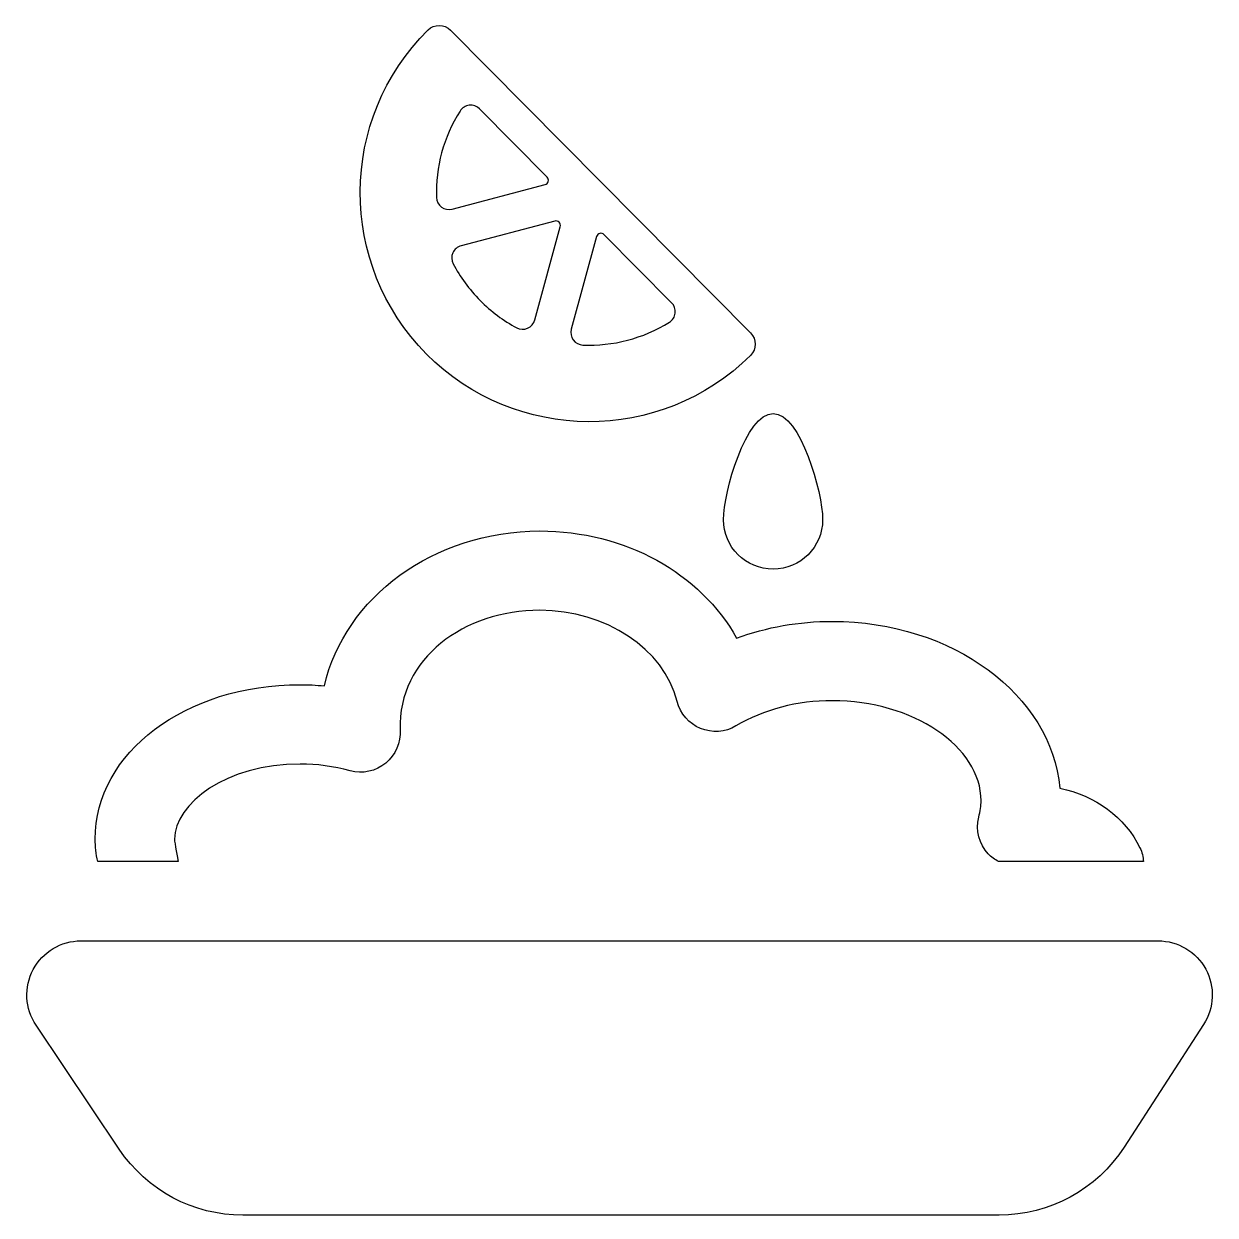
# Model space of a CAD drawing. Header units: centimetres. Extents: x -6.5 to 6.4, y -6.4 to 6.5.
import ezdxf

# ---------------------------------------------------------------- set-up
doc = ezdxf.new("R2010")
doc.units = ezdxf.units.CM
doc.header["$MEASUREMENT"] = 0
doc.layers.add('Layer 1', color=7, linetype='Continuous')

msp = doc.modelspace()

# ---------------------------------------------------------------- linework, layer by layer
at = {"layer": 'Layer 1'}
for points, knots in [([(1.41748, 2.86755), (1.4179, 2.86795), (1.4179, 2.86795), (1.41833, 2.86837), (1.41833, 2.86837), (1.4854, 2.93549), (1.48585, 3.04456), (1.41878, 3.1125), (1.41878, 3.1125), (1.41878, 3.1125), (-1.83004, 6.39109), (-1.83004, 6.39109), (-1.83004, 6.39109), (-1.89714, 6.45861), (-2.00617, 6.45943), (-2.07412, 6.39276), (-2.07412, 6.39276), (-2.07457, 6.39234), (-2.07457, 6.39234), (-2.07499, 6.39191), (-2.07499, 6.39191), (-3.04591, 5.42936), (-3.05305, 3.8553), (-2.09094, 2.88351), (-2.09094, 2.88351), (-1.12795, 1.91251), (0.44611, 1.9054), (1.41748, 2.86755)], [0, 0, 0, 0, 0.125, 0.125, 0.125, 0.125, 0.25, 0.25, 0.25, 0.25, 0.375, 0.375, 0.375, 0.375, 0.5, 0.5, 0.5, 0.5, 0.625, 0.625, 0.625, 0.625, 0.75, 0.75, 0.75, 0.75, 1, 1, 1, 1]), ([(-1.72728, 5.51532), (-1.70466, 5.55054), (-1.66775, 5.57321), (-1.62703, 5.57739), (-1.62703, 5.57739), (-1.58636, 5.58202), (-1.54482, 5.56776), (-1.51588, 5.53839), (-1.51588, 5.53839), (-1.51588, 5.53839), (-0.78444, 4.79981), (-0.78444, 4.79981), (-0.78444, 4.79981), (-0.77182, 4.78722), (-0.76682, 4.7692), (-0.77142, 4.7524), (-0.77142, 4.7524), (-0.77647, 4.73565), (-0.78946, 4.72221), (-0.80624, 4.71763), (-0.80624, 4.71763), (-0.80624, 4.71763), (-1.81324, 4.45299), (-1.81324, 4.45299), (-1.81324, 4.45299), (-1.85311, 4.44246), (-1.89545, 4.45087), (-1.92905, 4.47561), (-1.92905, 4.47561), (-1.96173, 4.50035), (-1.98186, 4.53853), (-1.9831, 4.58044), (-1.9831, 4.58044), (-1.99321, 4.90551), (-1.90722, 5.23097), (-1.72728, 5.51532)], [0, 0, 0, 0, 0.1, 0.1, 0.1, 0.1, 0.2, 0.2, 0.2, 0.2, 0.3, 0.3, 0.3, 0.3, 0.4, 0.4, 0.4, 0.4, 0.5, 0.5, 0.5, 0.5, 0.6, 0.6, 0.6, 0.6, 0.7, 0.7, 0.7, 0.7, 0.8, 0.8, 0.8, 0.8, 1, 1, 1, 1]), ([(-0.65524, 4.30993), (-0.6431, 4.29773), (-0.63807, 4.27969), (-0.6431, 4.26252), (-0.6431, 4.26252), (-0.6431, 4.26252), (-0.91866, 3.25216), (-0.91866, 3.25216), (-0.91866, 3.25216), (-0.92956, 3.21231), (-0.95808, 3.17958), (-0.99629, 3.16363), (-0.99629, 3.16363), (-1.03439, 3.14686), (-1.0776, 3.14855), (-1.11371, 3.16826), (-1.11371, 3.16826), (-1.25672, 3.24417), (-1.39012, 3.34273), (-1.51006, 3.46354), (-1.51006, 3.46354), (-1.6296, 3.5843), (-1.72686, 3.71894), (-1.80197, 3.86198), (-1.80197, 3.86198), (-1.82083, 3.89844), (-1.8225, 3.94207), (-1.80573, 3.97983), (-1.80573, 3.97983), (-1.78896, 4.01716), (-1.75583, 4.04568), (-1.71601, 4.05616), (-1.71601, 4.05616), (-1.71601, 4.05616), (-0.70268, 4.32291), (-0.70268, 4.32291), (-0.70268, 4.32291), (-0.68588, 4.32755), (-0.66746, 4.32207), (-0.65524, 4.30993)], [0, 0, 0, 0, 0.09090909, 0.09090909, 0.09090909, 0.09090909, 0.18181818, 0.18181818, 0.18181818, 0.18181818, 0.27272727, 0.27272727, 0.27272727, 0.27272727, 0.36363636, 0.36363636, 0.36363636, 0.36363636, 0.45454545, 0.45454545, 0.45454545, 0.45454545, 0.54545455, 0.54545455, 0.54545455, 0.54545455, 0.63636364, 0.63636364, 0.63636364, 0.63636364, 0.72727273, 0.72727273, 0.72727273, 0.72727273, 0.81818182, 0.81818182, 0.81818182, 0.81818182, 1, 1, 1, 1]), ([(-0.52311, 3.15193), (-0.52311, 3.15193), (-0.24924, 4.15515), (-0.24924, 4.15515), (-0.24924, 4.15515), (-0.24421, 4.17195), (-0.2312, 4.18492), (-0.21445, 4.18955), (-0.21445, 4.18955), (-0.19725, 4.19373), (-0.17921, 4.18913), (-0.16704, 4.17611), (-0.16704, 4.17611), (-0.16704, 4.17611), (0.56398, 3.43877), (0.56398, 3.43877), (0.56398, 3.43877), (0.59335, 3.40943), (0.60719, 3.36831), (0.60258, 3.3268), (0.60258, 3.3268), (0.59758, 3.28653), (0.57448, 3.24962), (0.53966, 3.22779), (0.53966, 3.22779), (0.25362, 3.05036), (-0.07269, 2.96736), (-0.39773, 2.98035), (-0.39773, 2.98035), (-0.4384, 2.98202), (-0.47745, 3.00255), (-0.50131, 3.0357), (-0.50131, 3.0357), (-0.52607, 3.06885), (-0.53406, 3.11208), (-0.52311, 3.15193)], [0, 0, 0, 0, 0.1, 0.1, 0.1, 0.1, 0.2, 0.2, 0.2, 0.2, 0.3, 0.3, 0.3, 0.3, 0.4, 0.4, 0.4, 0.4, 0.5, 0.5, 0.5, 0.5, 0.6, 0.6, 0.6, 0.6, 0.7, 0.7, 0.7, 0.7, 0.8, 0.8, 0.8, 0.8, 1, 1, 1, 1]), ([(1.66201, 0.55322), (1.95808, 0.55322), (2.19843, 0.79312), (2.19843, 1.08964), (2.19843, 1.08964), (2.19843, 1.38576), (1.95808, 2.23928), (1.66201, 2.23928), (1.66201, 2.23928), (1.36591, 2.23928), (1.12559, 1.38579), (1.12559, 1.08964), (1.12559, 1.08964), (1.12559, 0.79312), (1.36591, 0.55322), (1.66201, 0.55322)], [0, 0, 0, 0, 0.2, 0.2, 0.2, 0.2, 0.4, 0.4, 0.4, 0.4, 0.6, 0.6, 0.6, 0.6, 1, 1, 1, 1]), ([(-4.77927, -2.61255), (-4.78226, -2.58043), (-4.81883, -2.4125), (-4.81883, -2.37096), (-4.81883, -2.37096), (-4.81883, -1.98551), (-4.26016, -1.55644), (-3.45866, -1.55644), (-3.45866, -1.55644), (-3.2779, -1.55644), (-3.09584, -1.58118), (-2.91679, -1.62984), (-2.91679, -1.62984), (-2.78172, -1.66633), (-2.63826, -1.63571), (-2.53134, -1.54721), (-2.53134, -1.54721), (-2.42395, -1.45916), (-2.37151, -1.32438), (-2.37574, -1.18529), (-2.37574, -1.18529), (-2.39945, -0.40845), (-1.68012, 0.10823), (-0.86415, 0.10823), (-0.86415, 0.10823), (-0.14652, 0.10823), (0.47925, -0.3074), (0.6244, -0.87991), (0.6244, -0.87991), (0.65795, -1.0112), (0.75063, -1.11901), (0.8756, -1.171), (0.8756, -1.171), (1.00144, -1.22339), (1.14278, -1.21291), (1.2594, -1.14454), (1.2594, -1.14454), (1.56259, -0.96544), (1.92374, -0.87067), (2.30329, -0.87067), (2.30329, -0.87067), (3.17649, -0.87067), (3.91429, -1.36772), (3.91429, -1.95612), (3.91429, -1.95612), (3.91429, -2.00771), (3.90633, -2.06518), (3.88913, -2.13143), (3.88913, -2.13143), (3.85346, -2.27359), (3.89207, -2.42417), (3.99232, -2.53071), (3.99232, -2.53071), (4.02426, -2.56508), (4.06238, -2.59085), (4.10265, -2.61249), (4.10265, -2.61249), (4.10265, -2.61249), (5.67243, -2.6125), (5.67243, -2.6125), (5.67243, -2.6125), (5.66775, -2.56268), (5.65745, -2.51257), (5.6343, -2.46489), (5.6343, -2.46489), (5.47367, -2.13355), (5.14863, -1.89699), (4.76694, -1.81814), (4.76694, -1.81814), (4.67677, -0.81026), (3.60642, -0.0117), (2.3033, -0.0117), (2.3033, -0.0117), (1.94262, -0.0117), (1.59157, -0.0738), (1.26777, -0.19376), (1.26777, -0.19376), (0.87515, 0.50836), (0.06275, 0.96721), (-0.86414, 0.96721), (-0.86414, 0.96721), (-2.01373, 0.96721), (-2.97591, 0.2458), (-3.19647, -0.70961), (-3.19647, -0.70961), (-3.28373, -0.70167), (-3.37136, -0.69747), (-3.45865, -0.69747), (-3.45865, -0.69747), (-4.70301, -0.69747), (-5.67779, -1.43272), (-5.67779, -2.37096), (-5.67779, -2.37096), (-5.67779, -2.45036), (-5.66705, -2.53085), (-5.65059, -2.61255), (-5.65059, -2.61255), (-5.65059, -2.61255), (-4.77927, -2.61255), (-4.77927, -2.61255)], [0, 0, 0, 0, 0.03846154, 0.03846154, 0.03846154, 0.03846154, 0.07692308, 0.07692308, 0.07692308, 0.07692308, 0.11538462, 0.11538462, 0.11538462, 0.11538462, 0.15384615, 0.15384615, 0.15384615, 0.15384615, 0.19230769, 0.19230769, 0.19230769, 0.19230769, 0.23076923, 0.23076923, 0.23076923, 0.23076923, 0.26923077, 0.26923077, 0.26923077, 0.26923077, 0.30769231, 0.30769231, 0.30769231, 0.30769231, 0.34615385, 0.34615385, 0.34615385, 0.34615385, 0.38461538, 0.38461538, 0.38461538, 0.38461538, 0.42307692, 0.42307692, 0.42307692, 0.42307692, 0.46153846, 0.46153846, 0.46153846, 0.46153846, 0.5, 0.5, 0.5, 0.5, 0.53846154, 0.53846154, 0.53846154, 0.53846154, 0.57692308, 0.57692308, 0.57692308, 0.57692308, 0.61538462, 0.61538462, 0.61538462, 0.61538462, 0.65384615, 0.65384615, 0.65384615, 0.65384615, 0.69230769, 0.69230769, 0.69230769, 0.69230769, 0.73076923, 0.73076923, 0.73076923, 0.73076923, 0.76923077, 0.76923077, 0.76923077, 0.76923077, 0.80769231, 0.80769231, 0.80769231, 0.80769231, 0.84615385, 0.84615385, 0.84615385, 0.84615385, 0.88461538, 0.88461538, 0.88461538, 0.88461538, 0.92307692, 0.92307692, 0.92307692, 0.92307692, 1, 1, 1, 1]), ([(6.34603, -3.77769), (6.24332, -3.58894), (6.04573, -3.47151), (5.83102, -3.47151), (5.83102, -3.47151), (5.83102, -3.47151), (-5.83086, -3.47152), (-5.83086, -3.47152), (-5.83086, -3.47152), (-6.04729, -3.47152), (-6.24649, -3.59106), (-6.34844, -3.7819), (-6.34844, -3.7819), (-6.45036, -3.97317), (-6.43861, -4.20507), (-6.31822, -4.38502), (-6.31822, -4.38502), (-6.31822, -4.38502), (-5.41729, -5.72839), (-5.41729, -5.72839), (-5.41729, -5.72839), (-5.11786, -6.17466), (-4.61579, -6.44224), (-4.0785, -6.44224), (-4.0785, -6.44224), (-4.0785, -6.44224), (4.11017, -6.44223), (4.11017, -6.44223), (4.11017, -6.44223), (4.65661, -6.44223), (5.16625, -6.165), (5.4632, -5.70613), (5.4632, -5.70613), (5.4632, -5.70613), (6.32344, -4.37702), (6.32344, -4.37702), (6.32344, -4.37702), (6.44001, -4.19669), (6.4488, -3.96682), (6.34603, -3.77769)], [0, 0, 0, 0, 0.09090909, 0.09090909, 0.09090909, 0.09090909, 0.18181818, 0.18181818, 0.18181818, 0.18181818, 0.27272727, 0.27272727, 0.27272727, 0.27272727, 0.36363636, 0.36363636, 0.36363636, 0.36363636, 0.45454545, 0.45454545, 0.45454545, 0.45454545, 0.54545455, 0.54545455, 0.54545455, 0.54545455, 0.63636364, 0.63636364, 0.63636364, 0.63636364, 0.72727273, 0.72727273, 0.72727273, 0.72727273, 0.81818182, 0.81818182, 0.81818182, 0.81818182, 1, 1, 1, 1])]:
    msp.add_open_spline(points, degree=3, knots=knots, dxfattribs=at)

doc.saveas('drawing.dxf')
